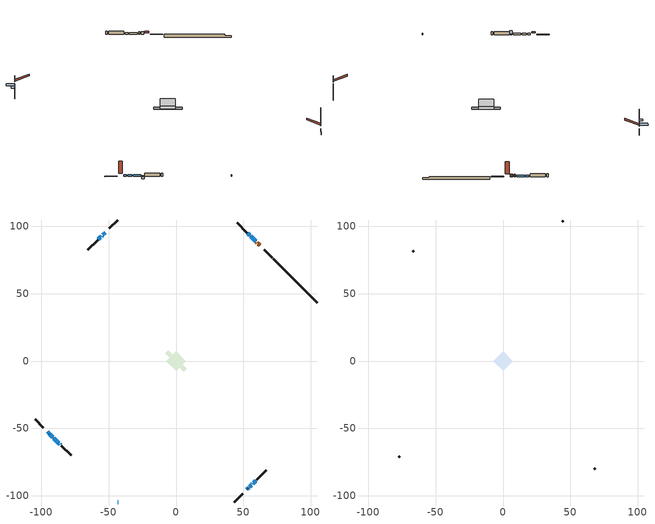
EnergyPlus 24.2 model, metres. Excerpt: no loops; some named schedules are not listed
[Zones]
conditioned space
 floor adiabatic (AdiabaticFloorConstruction): -7.26,0 0,7.26 7.26,0 0,-7.26 z0.61
 floor foundation (Slab1 construction): -8.11,5.78 -5.78,8.11 8.11,-5.78 5.78,-8.11 z-1.43
 wall outside (RimJoist1 construction): 43.36,-104.67 49.44,-98.59 / -104.67,-43.36 -98.59,-49.44 / -43.36,104.67 -49.44,98.59 / 71.56,76.47 65.47,82.56 z0.61:0.91
 wall outside (AdiabaticWallConstruction 1): 62.27,85.76 61.13,86.9 / 60.48,87.55 59.87,88.17 z0.61:2.64
 wall outside (AdiabaticWallConstruction): -43.36,-104.67 -42.78,-104.67 / -95.39,-52.65 -94.21,-53.82 / -93.55,-54.48 -91.45,-56.58 / -90.8,-57.23 -87.14,-60.89 / 52.65,-95.39 53.08,-94.95 / 53.73,-94.3 54.01,-94.02 / 54.67,-93.36 55.89,-92.14 / 59.21,88.82 55.4,92.63 / -54.95,93.08 -55.66,92.37 / 54.74,93.29 53.29,94.74 / 56.55,-91.48 57.11,-90.92 / 57.77,-90.26 59.13,-88.9 z0.61:1.83; -86.48,-61.55 -85.83,-62.2 / -52.65,95.39 -54.3,93.73 z0.61:1.02; -56.32,91.71 -57.58,90.45 z0.61:1.78
 wall outside (Wall1 construction): 59.78,-88.25 67.03,-81.01 / -85.18,-62.85 -77.93,-70.1 / -58.23,89.8 -65.48,82.55 / 52.64,95.39 45.39,102.64 z0.61:3.05
 wall foundation (FoundationWall1 construction): 72.22,75.82,-1.43 72.22,75.82,0.61 101.43,46.6,0.61 101.43,46.6,-0.33 104.67,43.36,-0.33 104.67,43.36,-1.43
 window (WindowConstruction 10): -43.36,-104.67 -42.79,-104.67 z0.61:1.83
 window (WindowConstruction 7): -95.38,-52.65 -94.21,-53.82 z0.61:1.83
 window (WindowConstruction 8): -93.55,-54.48 -91.45,-56.58 z0.61:1.83
 window (WindowConstruction 9): -90.8,-57.23 -87.14,-60.89 z0.61:1.83
 window (WindowConstruction 11): -86.48,-61.55 -85.83,-62.2 z0.61:1.02
 window (WindowConstruction 12): 52.65,-95.38 53.08,-94.95 z0.61:1.83
 window (WindowConstruction 13): -52.65,95.38 -54.3,93.73 z0.61:1.02
 window (WindowConstruction 14): 53.73,-94.3 54.01,-94.02 z0.61:1.83
 window (WindowConstruction): 54.67,-93.36 55.89,-92.14 z0.61:1.83
 window (WindowConstruction 1): 59.21,88.82 55.4,92.63 z0.61:1.83
 window (WindowConstruction 2): -54.95,93.08 -55.66,92.37 z0.61:1.83
 window (WindowConstruction 3): 54.74,93.29 53.29,94.74 z0.61:1.83
 window (WindowConstruction 4): 56.55,-91.48 57.11,-90.92 z0.61:1.83
 window (WindowConstruction 5): 57.77,-90.26 59.13,-88.91 z0.61:1.83
 window (WindowConstruction 6): -56.32,91.71 -57.58,90.45 z0.61:1.78
 door (Door): 62.27,85.76 61.13,86.9 z0.61:2.64
 door (Door 1): 60.48,87.55 59.87,88.16 z0.61:2.64
 ceiling adiabatic (AdiabaticFloorConstruction): 0,-7.26 7.26,0 0,7.26 -7.26,0 z0.61
attic - vented
 floor to conditioned space (Floor1 construction Reversed): -7.26,0 0,7.26 7.26,0 0,-7.26 z3.05
 wall outside (Wall3 construction): 67.68,-80.35 68.41,-79.62 / -77.28,-70.75 -76.55,-71.48 / -66.13,81.9 -66.86,81.17 / 44.74,103.29 44.01,104.02 z0.61:3.05
 roof outside (Roof1 construction): 51.99,-96.04,3.05 45.01,-89.06,7.16 43.12,-90.95,7.16 50.1,-97.93,3.05; -96.04,-51.99,3.05 -89.06,-45.01,7.16 -90.95,-43.12,7.16 -97.93,-50.1,3.05; -51.99,96.04,3.05 -45.01,89.06,7.16 -43.12,90.95,7.16 -50.1,97.93,3.05; 62.93,85.1,3.05 55.95,78.13,7.16 57.84,76.24,7.16 64.82,83.21,3.05
shading: -85.62,-62.41 -86.69,-61.34 -89.92,-64.57 -88.85,-65.64 z1.31; -54.51,93.52 -52.43,95.6 -56.75,99.91 -58.82,97.84 z1.31; -57.79,90.24 -56.11,91.92 -57.84,93.65 -59.51,91.97 z2.08
[Building]
Building 1: Terrain=Suburbs
[Site:Location]
Montreal Intl AP_QC: Latitude {deg}=45.47; Longitude {deg}=-73.74; Time Zone {hr}=-5; Elevation {m}=36; Keep Site Location Information=Yes
[Site:GroundTemperature:Shallow]
2.07863, -0.316383, -0.508184, 0.628371, 5.19101, 9.73239, 13.6695, 16.1636, 16.3755, 14.347, 10.5102, 6.10817
[Site:WaterMainsTemperature]
Calculation Method=Schedule; Temperature Schedule=mains temperature schedule
[Material] Roughness=Rough; Thermal Absorptance=0.9
Name | Thickness {m} | Conductivity {W/m-K} | Density {kg/m3} | Specific Heat {J/kg-K} | Solar Absorptance | Visible Absorptance
asphalt or fiberglass shingles | 0.00635 | 0.162714 | 1121.4 | 1465.45 | 0.4 | 0.4
ceiling loosefill ins | 0.338667 | 0.0480833 | 16.02 | 1046.75 | 0.7 | 0.7
ceiling stud and cavity | 0.1397 | 0.0965172 | 65.682 | 1177.47 | 0.7 | 0.7
concrete 4.0 in. | 0.1016 | 1.803125 | 2242.8 | 837.4 | 0.7 | 0.7
concrete 8.0 in. | 0.2032 | 1.803125 | 2242.8 | 837.4 | 0.7 | 0.7
door material | 0.04445 | 0.0451087 | 512.64 | 1214.23 | 0.7 | 0.7
door material 1 | 0.04445 | 0.188738 | 512.64 | 1214.23 | 0.7 | 0.7
exterior vertical ins | 0.00218552 | 0.029427 | 32.04 | 1214.23 | 0.7 | 0.7
floor covering | 0.0127 | 0.0433444 | 54.468 | 1339.84 | 0.6 | 0.6
floor rigid ins; wall rigid ins | 0.512978 | 0.029427 | 32.04 | 1214.23 | 0.7 | 0.7
floor stud and cavity | 0.1397 | 1.75129 | 37.0049 | 1207.88 | 0.7 | 0.7
furniture material conditioned space 1 | 0.1524 | 0.115458 | 640.8 | 1214.23 | 0.6 | 0.6
gypsum board | 0.0127 | 0.160291 | 801 | 837.4 | 0.6 | 0.6
gypsum board 1 | 0.0127 | 0.160291 | 801 | 837.4 | 0.7 | 0.7
osb sheathing 0.5 in. | 0.0127 | 0.115458 | 512.64 | 1214.23 | 0.7 | 0.7
osb sheathing 0.75 in. | 0.01905 | 0.115458 | 512.64 | 1214.23 | 0.7 | 0.7
osb sheathing 2.0 in. | 0.0508 | 0.115458 | 512.64 | 1214.23 | 0.7 | 0.7
rim joist stud and cavity | 0.0508 | 0.353641 | 125.044 | 1163.47 | 0.6 | 0.6
wall stud and cavity | 0.1397 | 0.146652 | 139.0536 | 1170.24 | 0.7 | 0.7
wall stud and cavity 1 | 0.0889 | 6.1454 | 50.32683 | 1063.81 | 0.6 | 0.6
wall stud and cavity 2 | 0.0889 | 0.380278 | 52.3479 | 1209.89 | 0.7 | 0.7
wall stud and cavity 3 | 0.0889 | 0.391764 | 83.0341 | 1211.67 | 0.7 | 0.7
wood siding | 0.0254 | 0.102417 | 544.68 | 1172.36 | 0.4 | 0.4
wood siding 1 | 0.00254 | 0.102417 | 544.68 | 1172.36 | 0.4 | 0.4
wood siding 2; wood siding 3; wood siding 4 | 0.0254 | 0.102417 | 544.68 | 1172.36 | 0.7 | 0.7
[WindowMaterial:SimpleGlazingSystem]
Name | U-Factor {W/m2-K} | Solar Heat Gain Coefficient
WindowMaterial | 3.85763 | 0.7
WindowMaterial 1 | 3.5919 | 0.72
WindowMaterial 10 | 4.57022 | 0.63
WindowMaterial 11 | 5.89263 | 0.58
WindowMaterial 12 | 5.6621 | 0.6
WindowMaterial 13 | 5.6462 | 0.6
WindowMaterial 2 | 4.64233 | 0.66
WindowMaterial 3 | 4.05807 | 0.69
WindowMaterial 4 | 4.763842 | 0.65
WindowMaterial 5 | 4.60372 | 0.66
WindowMaterial 6 | 3.863879 | 0.7
WindowMaterial 7 | 3.87751 | 0.7
WindowMaterial 8 | 2.92871 | 0.63
WindowMaterial 9 | 3.60723 | 0.72
[Construction]
AdiabaticFloorConstruction: floor stud and cavity, floor rigid ins, osb sheathing 0.75 in., floor covering
AdiabaticWallConstruction: wood siding 3, wall rigid ins, wall stud and cavity 2, gypsum board
AdiabaticWallConstruction 1: wood siding 4, wall rigid ins, wall stud and cavity 2, gypsum board
Door: door material
Door 1: door material 1
Floor1 construction Reversed: gypsum board, ceiling stud and cavity, ceiling loosefill ins
FoundationWall1 construction: concrete 8.0 in., gypsum board 1
furniture construction conditioned space 1: furniture material conditioned space 1
PartitionWallConstruction: gypsum board, wall stud and cavity 3, gypsum board
RimJoist1 construction: wood siding 2, osb sheathing 2.0 in., rim joist stud and cavity
Roof1 construction: asphalt or fiberglass shingles
Slab1 construction: concrete 4.0 in.
Wall1 construction: wood siding, osb sheathing 0.5 in., wall stud and cavity, gypsum board
Wall3 construction: wood siding 1, wall stud and cavity 1
WindowConstruction: WindowMaterial
WindowConstruction 1: WindowMaterial 1
WindowConstruction 10: WindowMaterial 10
WindowConstruction 11; WindowConstruction 12: WindowMaterial 11
WindowConstruction 13: WindowMaterial 12
WindowConstruction 14: WindowMaterial 13
WindowConstruction 2: WindowMaterial 2
WindowConstruction 3: WindowMaterial 3
WindowConstruction 4: WindowMaterial 4
WindowConstruction 5: WindowMaterial 5
WindowConstruction 6: WindowMaterial 6
WindowConstruction 7: WindowMaterial 7
WindowConstruction 8: WindowMaterial 8
WindowConstruction 9: WindowMaterial 9
[Zone] Multiplier=1; Part of Total Floor Area=Yes
Name | Volume {m3}
attic - vented | 69.4532
conditioned space | 417.3
[Space]
Name | Zone | Volume {m3}
attic - vented 1 | attic - vented | 69.4532
conditioned space 1 | conditioned space | 417.3
[ZoneInfiltration:EffectiveLeakageArea]
infil attic - vented 1: Zone or Space=attic - vented 1; Schedule=Always On Discrete; Effective Air Leakage Area {cm2}=4219.6; Stack Coefficient=0.000455477; Wind Coefficient=1.44196e-05
[ZoneMixing]
whole house fan mix: Zone or Space=attic - vented; Schedule=Always On Continuous; Design Flow Rate Calculation Method=Flow/Zone; Design Flow Rate {m3/s}=0; Source Zone or Space=conditioned space
[SurfaceProperty:ExposedFoundationPerimeter]
Slab1: Exposed Perimeter Calculation Method=TotalExposedPerimeter; Total Exposed Perimeter {m}=45.903
[InternalMass] Zone or ZoneList=conditioned space; Space or SpaceList=conditioned space 1
Name | Construction | Surface Area {m2}
furniture mass conditioned space 1 | furniture construction conditioned space 1 | 68.1239
partition wall mass | PartitionWallConstruction | 170.31
[Lights]
interior lighting: Zone or ZoneList or Space or SpaceList=conditioned space 1; Schedule=interior lighting schedule; Design Level Calculation Method=LightingLevel; Lighting Level {W}=343.2; Return Air Fraction=0; Fraction Radiant=0.6; Fraction Visible=0.2; Fraction Replaceable=1
[People]
occupants: Zone or ZoneList or Space or SpaceList=conditioned space 1; Number of People Schedule=occupants schedule; Number of People Calculation Method=People; Number of People=3; Fraction Radiant=0.314171; Sensible Heat Fraction=0.56303; Activity Level Schedule=occupants activity schedule; Carbon Dioxide Generation Rate {m3/s-W}=0; Enable ASHRAE 55 Comfort Warnings=No; Mean Radiant Temperature Calculation Type=EnclosureAveraged
[ElectricEquipment] Zone or ZoneList or Space or SpaceList=conditioned space 1; Design Level Calculation Method=EquipmentLevel
Name | Schedule | Design Level {W} | Fraction Latent | Fraction Radiant | Fraction Lost
clothes dryer | clothes dryer schedule | 140.772 | 0.015 | 0.081 | 0.85
clothes washer | clothes washer schedule | 32.1985 | 0.03 | 0.162 | 0.7
cooking range | cooking range schedule | 215.147 | 0.08 | 0.432 | 0.2
dishwasher | dishwasher schedule | 66.8632 | 0.3 | 0.18 | 0.4
fridge | fridge schedule | 72.9452 | 0 | 0.6 | 0
mech vent bath fan 0 | mech vent bath fan 0 schedule | 50.2 | 0 | 0 | 1
mech vent bath fan 1 | mech vent bath fan 1 schedule | 50.2 | 0 | 0 | 1
mech vent house fan | mech vent house fan schedule | 0 | 0 | 0 | 1
mech vent house fan cfis | mech vent house fan cfis schedule | 0 | 0 | 0 | 0
mech vent range fan 0 | mech vent range fan 0 schedule | 57 | 0 | 0 | 1
misc plug loads | misc plug loads schedule | 494.7 | 0.045 | 0.513 | 0.1
whole house fan | Always On Discrete | 0 | 0 | 0 | 1
[OtherEquipment] Zone or ZoneList or Space or SpaceList=conditioned space 1; Design Level Calculation Method=EquipmentLevel
Name | Fuel Type | Schedule | Design Level {W} | Fraction Latent | Fraction Radiant | Fraction Lost
clothes dryer 1 | Electricity | clothes dryer schedule | 0 | 0.015 | 0.081 | 0.85
cooking range 1 | Electricity | cooking range schedule | 0 | 0.08 | 0.432 | 0.2
general water use latent | None | general water use schedule | 62.594 | 1 | 0 | 0
general water use sensible | None | general water use schedule | -61.6891 | 0 | 0.6 | 0
mech vent house fan latent load | None | Always On Discrete | 0 | 1 | 0 | 0
mech vent house fan sensible load | None | Always On Discrete | 0 | 0 | 0 | 0
water heater energy adjustment1 | Electricity | Always On Discrete | 0.01 | 0 | 0 | 1
[ZoneInfiltration:DesignFlowRate] Zone or ZoneList or Space or SpaceList=conditioned space 1; Schedule=Always On Discrete; Design Flow Rate Calculation Method=Flow/Zone; Design Flow Rate {m3/s}=0
infil flow; natural vent flow; whole house fan flow
[Foundation:Kiva]
Foundation Kiva 1: Initial Indoor Air Temperature {C}=18; Wall Height Above Grade {m}=0.609996; Wall Depth Below Slab {m}=0.2032; Custom Block Material Name 1=exterior vertical ins; Custom Block Depth 1 {m}=2.04; Custom Block X Position 1 {m}=0.2159; Custom Block Z Position 1 {m}=0
[Foundation:Kiva:Settings]
Soil Conductivity {W/m-K}=0.849921; Soil Density {kg/m3}=1842.3; Soil Specific Heat {J/kg-K}=418.7; Ground Solar Absorptivity=0.9; Ground Thermal Absorptivity=0.9; Ground Surface Roughness {m}=0.03; Far-Field Width {m}=40; Deep-Ground Boundary Condition=ZeroFlux; Deep-Ground Depth {m}=40; Minimum Cell Dimension {m}=0.2; Maximum Cell Growth Coefficient=3; Simulation Timestep=Timestep
[Exterior:Lights]
exterior lighting: Schedule=exterior lighting schedule; Design Level {W}=75.6
[Schedule:Constant]
Name | Hourly Value
Always On Continuous; mech vent house fan schedule; mech vent house fan cfis schedule; Always On Discrete | 1
occupants activity schedule | 117.228
fridge schedule | 0
[Schedule:Week:Daily]
interior lighting schedule Week Rule - Jan1-Jan27: interior lighting schedule day, interior lighting schedule day, interior lighting schedule day, interior lighting schedule day, interior lighting schedule day, interior lighting schedule day, interior lighting schedule day, interior lighting schedule default day, interior lighting schedule default day, interior lighting schedule default day, interior lighting schedule default day, interior lighting schedule default day
interior lighting schedule Week Rule - Jan28-Feb3: interior lighting schedule day, interior lighting schedule day, interior lighting schedule day, interior lighting schedule day, interior lighting schedule day 1, interior lighting schedule day 1, interior lighting schedule day 1, interior lighting schedule default day, interior lighting schedule default day, interior lighting schedule default day, interior lighting schedule default day, interior lighting schedule default day
interior lighting schedule Week Rule - Feb4-Feb24: interior lighting schedule day 1, interior lighting schedule day 1, interior lighting schedule day 1, interior lighting schedule day 1, interior lighting schedule day 1, interior lighting schedule day 1, interior lighting schedule day 1, interior lighting schedule default day, interior lighting schedule default day, interior lighting schedule default day, interior lighting schedule default day, interior lighting schedule default day
interior lighting schedule Week Rule - Feb25-Mar3: interior lighting schedule day 1, interior lighting schedule day 1, interior lighting schedule day 1, interior lighting schedule day 1, interior lighting schedule day 2, interior lighting schedule day 2, interior lighting schedule day 2, interior lighting schedule default day, interior lighting schedule default day, interior lighting schedule default day, interior lighting schedule default day, interior lighting schedule default day
interior lighting schedule Week Rule - Mar4-Mar31: interior lighting schedule day 2, interior lighting schedule day 2, interior lighting schedule day 2, interior lighting schedule day 2, interior lighting schedule day 2, interior lighting schedule day 2, interior lighting schedule day 2, interior lighting schedule default day, interior lighting schedule default day, interior lighting schedule default day, interior lighting schedule default day, interior lighting schedule default day
interior lighting schedule Week Rule - Apr1-Apr28: interior lighting schedule day 3, interior lighting schedule day 3, interior lighting schedule day 3, interior lighting schedule day 3, interior lighting schedule day 3, interior lighting schedule day 3, interior lighting schedule day 3, interior lighting schedule default day, interior lighting schedule default day, interior lighting schedule default day, interior lighting schedule default day, interior lighting schedule default day
interior lighting schedule Week Rule - Apr29-May5: interior lighting schedule day 3, interior lighting schedule day 3, interior lighting schedule day 4, interior lighting schedule day 4, interior lighting schedule day 4, interior lighting schedule day 4, interior lighting schedule day 4, interior lighting schedule default day, interior lighting schedule default day, interior lighting schedule default day, interior lighting schedule default day, interior lighting schedule default day
interior lighting schedule Week Rule - May6-May26: interior lighting schedule day 4, interior lighting schedule day 4, interior lighting schedule day 4, interior lighting schedule day 4, interior lighting schedule day 4, interior lighting schedule day 4, interior lighting schedule day 4, interior lighting schedule default day, interior lighting schedule default day, interior lighting schedule default day, interior lighting schedule default day, interior lighting schedule default day
interior lighting schedule Week Rule - May27-Jun2: interior lighting schedule day 4, interior lighting schedule day 4, interior lighting schedule day 4, interior lighting schedule day 4, interior lighting schedule day 4, interior lighting schedule day 5, interior lighting schedule day 5, interior lighting schedule default day, interior lighting schedule default day, interior lighting schedule default day, interior lighting schedule default day, interior lighting schedule default day
interior lighting schedule Week Rule - Jun3-Jun30: interior lighting schedule day 5, interior lighting schedule day 5, interior lighting schedule day 5, interior lighting schedule day 5, interior lighting schedule day 5, interior lighting schedule day 5, interior lighting schedule day 5, interior lighting schedule default day, interior lighting schedule default day, interior lighting schedule default day, interior lighting schedule default day, interior lighting schedule default day
interior lighting schedule Week Rule - Jul1-Jul28: interior lighting schedule day 6, interior lighting schedule day 6, interior lighting schedule day 6, interior lighting schedule day 6, interior lighting schedule day 6, interior lighting schedule day 6, interior lighting schedule day 6, interior lighting schedule default day, interior lighting schedule default day, interior lighting schedule default day, interior lighting schedule default day, interior lighting schedule default day
interior lighting schedule Week Rule - Jul29-Aug4: interior lighting schedule day 6, interior lighting schedule day 6, interior lighting schedule day 6, interior lighting schedule day 7, interior lighting schedule day 7, interior lighting schedule day 7, interior lighting schedule day 7, interior lighting schedule default day, interior lighting schedule default day, interior lighting schedule default day, interior lighting schedule default day, interior lighting schedule default day
interior lighting schedule Week Rule - Aug5-Aug25: interior lighting schedule day 7, interior lighting schedule day 7, interior lighting schedule day 7, interior lighting schedule day 7, interior lighting schedule day 7, interior lighting schedule day 7, interior lighting schedule day 7, interior lighting schedule default day, interior lighting schedule default day, interior lighting schedule default day, interior lighting schedule default day, interior lighting schedule default day
interior lighting schedule Week Rule - Aug26-Sep1: interior lighting schedule day 7, interior lighting schedule day 7, interior lighting schedule day 7, interior lighting schedule day 7, interior lighting schedule day 7, interior lighting schedule day 7, interior lighting schedule day 8, interior lighting schedule default day, interior lighting schedule default day, interior lighting schedule default day, interior lighting schedule default day, interior lighting schedule default day
interior lighting schedule Week Rule - Sep2-Sep29: interior lighting schedule day 8, interior lighting schedule day 8, interior lighting schedule day 8, interior lighting schedule day 8, interior lighting schedule day 8, interior lighting schedule day 8, interior lighting schedule day 8, interior lighting schedule default day, interior lighting schedule default day, interior lighting schedule default day, interior lighting schedule default day, interior lighting schedule default day
interior lighting schedule Week Rule - Sep30-Oct6: interior lighting schedule day 8, interior lighting schedule day 9, interior lighting schedule day 9, interior lighting schedule day 9, interior lighting schedule day 9, interior lighting schedule day 9, interior lighting schedule day 9, interior lighting schedule default day, interior lighting schedule default day, interior lighting schedule default day, interior lighting schedule default day, interior lighting schedule default day
interior lighting schedule Week Rule - Oct7-Oct27: interior lighting schedule day 9, interior lighting schedule day 9, interior lighting schedule day 9, interior lighting schedule day 9, interior lighting schedule day 9, interior lighting schedule day 9, interior lighting schedule day 9, interior lighting schedule default day, interior lighting schedule default day, interior lighting schedule default day, interior lighting schedule default day, interior lighting schedule default day
interior lighting schedule Week Rule - Oct28-Nov3: interior lighting schedule day 9, interior lighting schedule day 9, interior lighting schedule day 9, interior lighting schedule day 9, interior lighting schedule day 10, interior lighting schedule day 10, interior lighting schedule day 10, interior lighting schedule default day, interior lighting schedule default day, interior lighting schedule default day, interior lighting schedule default day, interior lighting schedule default day
interior lighting schedule Week Rule - Nov4-Nov24: interior lighting schedule day 10, interior lighting schedule day 10, interior lighting schedule day 10, interior lighting schedule day 10, interior lighting schedule day 10, interior lighting schedule day 10, interior lighting schedule day 10, interior lighting schedule default day, interior lighting schedule default day, interior lighting schedule default day, interior lighting schedule default day, interior lighting schedule default day
interior lighting schedule Week Rule - Nov25-Dec1: interior lighting schedule day 10, interior lighting schedule day 10, interior lighting schedule day 10, interior lighting schedule day 10, interior lighting schedule day 10, interior lighting schedule day 10, interior lighting schedule day 11, interior lighting schedule default day, interior lighting schedule default day, interior lighting schedule default day, interior lighting schedule default day, interior lighting schedule default day
interior lighting schedule Week Rule - Dec2-Dec31: interior lighting schedule day 11, interior lighting schedule day 11, interior lighting schedule day 11, interior lighting schedule day 11, interior lighting schedule day 11, interior lighting schedule day 11, interior lighting schedule day 11, interior lighting schedule default day, interior lighting schedule default day, interior lighting schedule default day, interior lighting schedule default day, interior lighting schedule default day
occupants schedule Week Rule - Jan1-Dec31: occupants schedule day, occupants schedule day, occupants schedule day, occupants schedule day, occupants schedule day, occupants schedule day, occupants schedule day, occupants schedule default day, occupants schedule default day, occupants schedule default day, occupants schedule default day, occupants schedule default day
clothes dryer schedule Week Rule - Jan1-Dec31: clothes dryer schedule day, clothes dryer schedule day, clothes dryer schedule day, clothes dryer schedule day, clothes dryer schedule day, clothes dryer schedule day, clothes dryer schedule day, clothes dryer schedule default day, clothes dryer schedule default day, clothes dryer schedule default day, clothes dryer schedule default day, clothes dryer schedule default day
clothes washer schedule Week Rule - Jan1-Dec31: clothes washer schedule day, clothes washer schedule day, clothes washer schedule day, clothes washer schedule day, clothes washer schedule day, clothes washer schedule day, clothes washer schedule day, clothes washer schedule default day, clothes washer schedule default day, clothes washer schedule default day, clothes washer schedule default day, clothes washer schedule default day
cooking range schedule Week Rule - Jan1-Dec31: cooking range schedule day, cooking range schedule day, cooking range schedule day, cooking range schedule day, cooking range schedule day, cooking range schedule day, cooking range schedule day, cooking range schedule default day, cooking range schedule default day, cooking range schedule default day, cooking range schedule default day, cooking range schedule default day
dishwasher schedule Week Rule - Jan1-Dec31: dishwasher schedule day, dishwasher schedule day, dishwasher schedule day, dishwasher schedule day, dishwasher schedule day, dishwasher schedule day, dishwasher schedule day, dishwasher schedule default day, dishwasher schedule default day, dishwasher schedule default day, dishwasher schedule default day, dishwasher schedule default day
mech vent bath fan 0 schedule Week Rule - Jan1-Dec31: mech vent bath fan 0 schedule day, mech vent bath fan 0 schedule day, mech vent bath fan 0 schedule day, mech vent bath fan 0 schedule day, mech vent bath fan 0 schedule day, mech vent bath fan 0 schedule day, mech vent bath fan 0 schedule day, mech vent bath fan 0 schedule default day, mech vent bath fan 0 schedule default day, mech vent bath fan 0 schedule default day, mech vent bath fan 0 schedule default day, mech vent bath fan 0 schedule default day
mech vent bath fan 1 schedule Week Rule - Jan1-Dec31: mech vent bath fan 1 schedule day, mech vent bath fan 1 schedule day, mech vent bath fan 1 schedule day, mech vent bath fan 1 schedule day, mech vent bath fan 1 schedule day, mech vent bath fan 1 schedule day, mech vent bath fan 1 schedule day, mech vent bath fan 1 schedule default day, mech vent bath fan 1 schedule default day, mech vent bath fan 1 schedule default day, mech vent bath fan 1 schedule default day, mech vent bath fan 1 schedule default day
mech vent range fan 0 schedule Week Rule - Jan1-Dec31: mech vent range fan 0 schedule day, mech vent range fan 0 schedule day, mech vent range fan 0 schedule day, mech vent range fan 0 schedule day, mech vent range fan 0 schedule day, mech vent range fan 0 schedule day, mech vent range fan 0 schedule day, mech vent range fan 0 schedule default day, mech vent range fan 0 schedule default day, mech vent range fan 0 schedule default day, mech vent range fan 0 schedule default day, mech vent range fan 0 schedule default day
misc plug loads schedule Week Rule - Jan1-Dec31: misc plug loads schedule day, misc plug loads schedule day, misc plug loads schedule day, misc plug loads schedule day, misc plug loads schedule day, misc plug loads schedule day, misc plug loads schedule day, misc plug loads schedule default day, misc plug loads schedule default day, misc plug loads schedule default day, misc plug loads schedule default day, misc plug loads schedule default day
general water use schedule Week Rule - Jan1-Dec31: general water use schedule day, general water use schedule day, general water use schedule day, general water use schedule day, general water use schedule day, general water use schedule day, general water use schedule day, general water use schedule default day, general water use schedule default day, general water use schedule default day, general water use schedule default day, general water use schedule default day
exterior lighting schedule Week Rule - Jan1-Jan27: exterior lighting schedule day, exterior lighting schedule day, exterior lighting schedule day, exterior lighting schedule day, exterior lighting schedule day, exterior lighting schedule day, exterior lighting schedule day, exterior lighting schedule default day, exterior lighting schedule default day, exterior lighting schedule default day, exterior lighting schedule default day, exterior lighting schedule default day
exterior lighting schedule Week Rule - Jan28-Feb3: exterior lighting schedule day, exterior lighting schedule day, exterior lighting schedule day, exterior lighting schedule day, exterior lighting schedule day 1, exterior lighting schedule day 1, exterior lighting schedule day 1, exterior lighting schedule default day, exterior lighting schedule default day, exterior lighting schedule default day, exterior lighting schedule default day, exterior lighting schedule default day
exterior lighting schedule Week Rule - Feb4-Feb24: exterior lighting schedule day 1, exterior lighting schedule day 1, exterior lighting schedule day 1, exterior lighting schedule day 1, exterior lighting schedule day 1, exterior lighting schedule day 1, exterior lighting schedule day 1, exterior lighting schedule default day, exterior lighting schedule default day, exterior lighting schedule default day, exterior lighting schedule default day, exterior lighting schedule default day
exterior lighting schedule Week Rule - Feb25-Mar3: exterior lighting schedule day 1, exterior lighting schedule day 1, exterior lighting schedule day 1, exterior lighting schedule day 1, exterior lighting schedule day 2, exterior lighting schedule day 2, exterior lighting schedule day 2, exterior lighting schedule default day, exterior lighting schedule default day, exterior lighting schedule default day, exterior lighting schedule default day, exterior lighting schedule default day
exterior lighting schedule Week Rule - Mar4-Mar31: exterior lighting schedule day 2, exterior lighting schedule day 2, exterior lighting schedule day 2, exterior lighting schedule day 2, exterior lighting schedule day 2, exterior lighting schedule day 2, exterior lighting schedule day 2, exterior lighting schedule default day, exterior lighting schedule default day, exterior lighting schedule default day, exterior lighting schedule default day, exterior lighting schedule default day
exterior lighting schedule Week Rule - Apr1-Apr28: exterior lighting schedule day 3, exterior lighting schedule day 3, exterior lighting schedule day 3, exterior lighting schedule day 3, exterior lighting schedule day 3, exterior lighting schedule day 3, exterior lighting schedule day 3, exterior lighting schedule default day, exterior lighting schedule default day, exterior lighting schedule default day, exterior lighting schedule default day, exterior lighting schedule default day
exterior lighting schedule Week Rule - Apr29-May5: exterior lighting schedule day 3, exterior lighting schedule day 3, exterior lighting schedule day 4, exterior lighting schedule day 4, exterior lighting schedule day 4, exterior lighting schedule day 4, exterior lighting schedule day 4, exterior lighting schedule default day, exterior lighting schedule default day, exterior lighting schedule default day, exterior lighting schedule default day, exterior lighting schedule default day
exterior lighting schedule Week Rule - May6-May26: exterior lighting schedule day 4, exterior lighting schedule day 4, exterior lighting schedule day 4, exterior lighting schedule day 4, exterior lighting schedule day 4, exterior lighting schedule day 4, exterior lighting schedule day 4, exterior lighting schedule default day, exterior lighting schedule default day, exterior lighting schedule default day, exterior lighting schedule default day, exterior lighting schedule default day
exterior lighting schedule Week Rule - May27-Jun2: exterior lighting schedule day 4, exterior lighting schedule day 4, exterior lighting schedule day 4, exterior lighting schedule day 4, exterior lighting schedule day 4, exterior lighting schedule day 5, exterior lighting schedule day 5, exterior lighting schedule default day, exterior lighting schedule default day, exterior lighting schedule default day, exterior lighting schedule default day, exterior lighting schedule default day
exterior lighting schedule Week Rule - Jun3-Jun30: exterior lighting schedule day 5, exterior lighting schedule day 5, exterior lighting schedule day 5, exterior lighting schedule day 5, exterior lighting schedule day 5, exterior lighting schedule day 5, exterior lighting schedule day 5, exterior lighting schedule default day, exterior lighting schedule default day, exterior lighting schedule default day, exterior lighting schedule default day, exterior lighting schedule default day
exterior lighting schedule Week Rule - Jul1-Jul28: exterior lighting schedule day 6, exterior lighting schedule day 6, exterior lighting schedule day 6, exterior lighting schedule day 6, exterior lighting schedule day 6, exterior lighting schedule day 6, exterior lighting schedule day 6, exterior lighting schedule default day, exterior lighting schedule default day, exterior lighting schedule default day, exterior lighting schedule default day, exterior lighting schedule default day
exterior lighting schedule Week Rule - Jul29-Aug4: exterior lighting schedule day 6, exterior lighting schedule day 6, exterior lighting schedule day 6, exterior lighting schedule day 7, exterior lighting schedule day 7, exterior lighting schedule day 7, exterior lighting schedule day 7, exterior lighting schedule default day, exterior lighting schedule default day, exterior lighting schedule default day, exterior lighting schedule default day, exterior lighting schedule default day
exterior lighting schedule Week Rule - Aug5-Aug25: exterior lighting schedule day 7, exterior lighting schedule day 7, exterior lighting schedule day 7, exterior lighting schedule day 7, exterior lighting schedule day 7, exterior lighting schedule day 7, exterior lighting schedule day 7, exterior lighting schedule default day, exterior lighting schedule default day, exterior lighting schedule default day, exterior lighting schedule default day, exterior lighting schedule default day
exterior lighting schedule Week Rule - Aug26-Sep1: exterior lighting schedule day 7, exterior lighting schedule day 7, exterior lighting schedule day 7, exterior lighting schedule day 7, exterior lighting schedule day 7, exterior lighting schedule day 7, exterior lighting schedule day 8, exterior lighting schedule default day, exterior lighting schedule default day, exterior lighting schedule default day, exterior lighting schedule default day, exterior lighting schedule default day
exterior lighting schedule Week Rule - Sep2-Sep29: exterior lighting schedule day 8, exterior lighting schedule day 8, exterior lighting schedule day 8, exterior lighting schedule day 8, exterior lighting schedule day 8, exterior lighting schedule day 8, exterior lighting schedule day 8, exterior lighting schedule default day, exterior lighting schedule default day, exterior lighting schedule default day, exterior lighting schedule default day, exterior lighting schedule default day
exterior lighting schedule Week Rule - Sep30-Oct6: exterior lighting schedule day 8, exterior lighting schedule day 9, exterior lighting schedule day 9, exterior lighting schedule day 9, exterior lighting schedule day 9, exterior lighting schedule day 9, exterior lighting schedule day 9, exterior lighting schedule default day, exterior lighting schedule default day, exterior lighting schedule default day, exterior lighting schedule default day, exterior lighting schedule default day
exterior lighting schedule Week Rule - Oct7-Oct27: exterior lighting schedule day 9, exterior lighting schedule day 9, exterior lighting schedule day 9, exterior lighting schedule day 9, exterior lighting schedule day 9, exterior lighting schedule day 9, exterior lighting schedule day 9, exterior lighting schedule default day, exterior lighting schedule default day, exterior lighting schedule default day, exterior lighting schedule default day, exterior lighting schedule default day
exterior lighting schedule Week Rule - Oct28-Nov3: exterior lighting schedule day 9, exterior lighting schedule day 9, exterior lighting schedule day 9, exterior lighting schedule day 9, exterior lighting schedule day 10, exterior lighting schedule day 10, exterior lighting schedule day 10, exterior lighting schedule default day, exterior lighting schedule default day, exterior lighting schedule default day, exterior lighting schedule default day, exterior lighting schedule default day
[Schedule:Year]
interior lighting schedule: interior lighting schedule Week Rule - Jan1-Jan27, 1, 1, 1, 27, interior lighting schedule Week Rule - Jan28-Feb3, 1, 28, 2, 3, interior lighting schedule Week Rule - Feb4-Feb24, 2, 4, 2, 24, interior lighting schedule Week Rule - Feb25-Mar3, 2, 25, 3, 3, interior lighting schedule Week Rule - Mar4-Mar31, 3, 4, 3, 31, interior lighting schedule Week Rule - Apr1-Apr28, 4, 1, 4, 28, interior lighting schedule Week Rule - Apr29-May5, 4, 29, 5, 5, interior lighting schedule Week Rule - May6-May26, 5, 6, 5, 26, interior lighting schedule Week Rule - May27-Jun2, 5, 27, 6, 2, interior lighting schedule Week Rule - Jun3-Jun30, 6, 3, 6, 30, interior lighting schedule Week Rule - Jul1-Jul28, 7, 1, 7, 28, interior lighting schedule Week Rule - Jul29-Aug4, 7, 29, 8, 4, interior lighting schedule Week Rule - Aug5-Aug25, 8, 5, 8, 25, interior lighting schedule Week Rule - Aug26-Sep1, 8, 26, 9, 1, interior lighting schedule Week Rule - Sep2-Sep29, 9, 2, 9, 29, interior lighting schedule Week Rule - Sep30-Oct6, 9, 30, 10, 6, interior lighting schedule Week Rule - Oct7-Oct27, 10, 7, 10, 27, interior lighting schedule Week Rule - Oct28-Nov3, 10, 28, 11, 3, interior lighting schedule Week Rule - Nov4-Nov24, 11, 4, 11, 24, interior lighting schedule Week Rule - Nov25-Dec1, 11, 25, 12, 1, interior lighting schedule Week Rule - Dec2-Dec31, 12, 2, 12, 31
occupants schedule: occupants schedule Week Rule - Jan1-Dec31, 1, 1, 12, 31
clothes dryer schedule: clothes dryer schedule Week Rule - Jan1-Dec31, 1, 1, 12, 31
clothes washer schedule: clothes washer schedule Week Rule - Jan1-Dec31, 1, 1, 12, 31
cooking range schedule: cooking range schedule Week Rule - Jan1-Dec31, 1, 1, 12, 31
dishwasher schedule: dishwasher schedule Week Rule - Jan1-Dec31, 1, 1, 12, 31
mech vent bath fan 0 schedule: mech vent bath fan 0 schedule Week Rule - Jan1-Dec31, 1, 1, 12, 31
mech vent bath fan 1 schedule: mech vent bath fan 1 schedule Week Rule - Jan1-Dec31, 1, 1, 12, 31
mech vent range fan 0 schedule: mech vent range fan 0 schedule Week Rule - Jan1-Dec31, 1, 1, 12, 31
misc plug loads schedule: misc plug loads schedule Week Rule - Jan1-Dec31, 1, 1, 12, 31
general water use schedule: general water use schedule Week Rule - Jan1-Dec31, 1, 1, 12, 31
exterior lighting schedule: exterior lighting schedule Week Rule - Jan1-Jan27, 1, 1, 1, 27, exterior lighting schedule Week Rule - Jan28-Feb3, 1, 28, 2, 3, exterior lighting schedule Week Rule - Feb4-Feb24, 2, 4, 2, 24, exterior lighting schedule Week Rule - Feb25-Mar3, 2, 25, 3, 3, exterior lighting schedule Week Rule - Mar4-Mar31, 3, 4, 3, 31, exterior lighting schedule Week Rule - Apr1-Apr28, 4, 1, 4, 28, exterior lighting schedule Week Rule - Apr29-May5, 4, 29, 5, 5, exterior lighting schedule Week Rule - May6-May26, 5, 6, 5, 26, exterior lighting schedule Week Rule - May27-Jun2, 5, 27, 6, 2, exterior lighting schedule Week Rule - Jun3-Jun30, 6, 3, 6, 30, exterior lighting schedule Week Rule - Jul1-Jul28, 7, 1, 7, 28, exterior lighting schedule Week Rule - Jul29-Aug4, 7, 29, 8, 4, exterior lighting schedule Week Rule - Aug5-Aug25, 8, 5, 8, 25, exterior lighting schedule Week Rule - Aug26-Sep1, 8, 26, 9, 1, exterior lighting schedule Week Rule - Sep2-Sep29, 9, 2, 9, 29, exterior lighting schedule Week Rule - Sep30-Oct6, 9, 30, 10, 6, exterior lighting schedule Week Rule - Oct7-Oct27, 10, 7, 10, 27, exterior lighting schedule Week Rule - Oct28-Nov3, 10, 28, 11, 3, exterior lighting schedule Week Rule - Nov4-Nov24, 11, 4, 11, 24, exterior lighting schedule Week Rule - Nov25-Dec1, 11, 25, 12, 1, exterior lighting schedule Week Rule - Dec2-Dec31, 12, 2, 12, 31
[Schedule:Compact]
mains temperature schedule: Through: 01/01, For: AllDays, Until: 24:00, 6.56833, Through: 01/02, For: AllDays, Until: 24:00, 6.48722, Through: 01/03, For: AllDays, Until: 24:00, 6.40722, Through: 01/04, For: AllDays, Until: 24:00, 6.32889, Through: 01/05, For: AllDays, Until: 24:00, 6.25167, Through: 01/06, For: AllDays, Until: 24:00, 6.17611, Through: 01/07, For: AllDays, Until: 24:00, 6.10222, Through: 01/08, For: AllDays, Until: 24:00, 6.02944, Through: 01/09, For: AllDays, Until: 24:00, 5.95833, Through: 01/10, For: AllDays, Until: 24:00, 5.88889, Through: 01/11, For: AllDays, Until: 24:00, 5.82056, Through: 01/12, For: AllDays, Until: 24:00, 5.75444, Through: 01/13, For: AllDays, Until: 24:00, 5.68944, Through: 01/14, For: AllDays, Until: 24:00, 5.62611, Through: 01/15, For: AllDays, Until: 24:00, 5.56444, Through: 01/16, For: AllDays, Until: 24:00, 5.50444, Through: 01/17, For: AllDays, Until: 24:00, 5.44611, Through: 01/18, For: AllDays, Until: 24:00, 5.38944, Through: 01/19, For: AllDays, Until: 24:00, 5.33389, Through: 01/20, For: AllDays, Until: 24:00, 5.28111, Through: 01/21, For: AllDays, Until: 24:00, 5.22944, Through: 01/22, For: AllDays, Until: 24:00, 5.17944, Through: 01/23, For: AllDays, Until: 24:00, 5.13111, Through: 01/24, For: AllDays, Until: 24:00, 5.085, Through: 01/25, For: AllDays, Until: 24:00, 5.04056, Through: 01/26, For: AllDays, Until: 24:00, 4.99778, Through: 01/27, For: AllDays, Until: 24:00, 4.95667, Through: 01/28, For: AllDays, Until: 24:00, 4.91778, Through: 01/29, For: AllDays, Until: 24:00, 4.88056, Through: 01/30, For: AllDays, Until: 24:00, 4.845, Through: 01/31, For: AllDays, Until: 24:00, 4.81167, Through: 02/01, For: AllDays, Until: 24:00, 4.77944, Through: 02/02, For: AllDays, Until: 24:00, 4.75, Through: 02/03, For: AllDays, Until: 24:00, 4.72167, Through: 02/04, For: AllDays, Until: 24:00, 4.69611, Through: 02/05, For: AllDays, Until: 24:00, 4.67167, Through: 02/06, For: AllDays, Until: 24:00, 4.64944, Through: 02/07, For: AllDays, Until: 24:00, 4.62889, Through: 02/08, For: AllDays, Until: 24:00, 4.61056, Through: 02/09, For: AllDays, Until: 24:00, 4.59389, Through: 02/10, For: AllDays, Until: 24:00, 4.57944, Through: 02/11, For: AllDays, Until: 24:00, 4.56667, Through: 02/12, For: AllDays, Until: 24:00, 4.55611, Through: 02/13, For: AllDays, Until: 24:00, 4.54722, Through: 02/14, For: AllDays, Until: 24:00, 4.54056, Through: 02/15, For: AllDays, Until: 24:00, 4.53556, Through: 02/16, For: AllDays, Until: 24:00, 4.53278, Through: 02/17, For: AllDays, Until: 24:00, 4.53167, Through: 02/18, For: AllDays, Until: 24:00, 4.53278, Through: 02/19, For: AllDays, Until: 24:00, 4.53556, Through: 02/20, For: AllDays, Until: 24:00, 4.54056, Through: 02/21, For: AllDays, Until: 24:00, 4.54722, Through: 02/22, For: AllDays, Until: 24:00, 4.55611, Through: 02/23, For: AllDays, Until: 24:00, 4.56667, Through: 02/24, For: AllDays, Until: 24:00, 4.57944, Through: 02/25, For: AllDays, Until: 24:00, 4.59389, Through: 02/26, For: AllDays, Until: 24:00, 4.61056, Through: 02/27, For: AllDays, Until: 24:00, 4.62889, Through: 02/28, For: AllDays, Until: 24:00, 4.64889, Through: 03/01, For: AllDays, Until: 24:00, 4.67111, Through: 03/02, For: AllDays, Until: 24:00, 4.69556, Through: 03/03, For: AllDays, Until: 24:00, 4.72167, Through: 03/04, For: AllDays, Until: 24:00, 4.74944, Through: 03/05, For: AllDays, Until: 24:00, 4.77944, Through: 03/06, For: AllDays, Until: 24:00, 4.81111, Through: 03/07, For: AllDays, Until: 24:00, 4.84444, Through: 03/08, For: AllDays, Until: 24:00, 4.88, Through: 03/09, For: AllDays, Until: 24:00, 4.91722, Through: 03/10, For: AllDays, Until: 24:00, 4.95611, Through: 03/11, For: AllDays, Until: 24:00, 4.99722, Through: 03/12, For: AllDays, Until: 24:00, 5.04, Through: 03/13, For: AllDays, Until: 24:00, 5.08444, Through: 03/14, For: AllDays, Until: 24:00, 5.13056, Through: 03/15, For: AllDays, Until: 24:00, 5.17889, Through: 03/16, For: AllDays, Until: 24:00, 5.22833, Through: 03/17, For: AllDays, Until: 24:00, 5.28, Through: 03/18, For: AllDays, Until: 24:00, 5.33333, Through: 03/19, For: AllDays, Until: 24:00, 5.38833, Through: 03/20, For: AllDays, Until: 24:00, 5.445, Through: 03/21, For: AllDays, Until: 24:00, 5.50333, Through: 03/22, For: AllDays, Until: 24:00, 5.56333, Through: 03/23, For: AllDays, Until: 24:00, 5.625, Through: 03/24, For: AllDays, Until: 24:00, 5.68833, Through: 03/25, For: AllDays, Until: 24:00, 5.75333, Through: 03/26, For: AllDays, Until: 24:00, 5.81944, Through: 03/27, For: AllDays, Until: 24:00, 5.88778, Through: 03/28, For: AllDays, Until: 24:00, 5.95722, Through: 03/29, For: AllDays, Until: 24:00, 6.02833, Through: 03/30, For: AllDays, Until: 24:00, 6.10111, Through: 03/31, For: AllDays, Until: 24:00, 6.175, Through: 04/01, For: AllDays, Until: 24:00, 6.25056, Through: 04/02, For: AllDays, Until: 24:00, 6.32778, Through: 04/03, For: AllDays, Until: 24:00, 6.40611, Through: 04/04, For: AllDays, Until: 24:00, 6.48556, Through: 04/05, For: AllDays, Until: 24:00, 6.56722, Through: 04/06, For: AllDays, Until: 24:00, 6.64944, Through: 04/07, For: AllDays, Until: 24:00, 6.73333, Through: 04/08, For: AllDays, Until: 24:00, 6.81833, Through: 04/09, For: AllDays, Until: 24:00, 6.905, Through: 04/10, For: AllDays, Until: 24:00, 6.99278, Through: 04/11, For: AllDays, Until: 24:00, 7.08111, Through: 04/12, For: AllDays, Until: 24:00, 7.17167, Through: 04/13, For: AllDays, Until: 24:00, 7.26278, Through: 04/14, For: AllDays, Until: 24:00, 7.355, Through: 04/15, For: AllDays, Until: 24:00, 7.44833, Through: 04/16, For: AllDays, Until: 24:00, 7.54278, Through: 04/17, For: AllDays, Until: 24:00, 7.63889, Through: 04/18, For: AllDays, Until: 24:00, 7.735, Through: 04/19, For: AllDays, Until: 24:00, 7.83278, Through: 04/20, For: AllDays, Until: 24:00, 7.93167, Through: 04/21, For: AllDays, Until: 24:00, 8.03111, Through: 04/22, For: AllDays, Until: 24:00, 8.13167, Through: 04/23, For: AllDays, Until: 24:00, 8.23278, Through: 04/24, For: AllDays, Until: 24:00, 8.335, Through: 04/25, For: AllDays, Until: 24:00, 8.43778, Through: 04/26, For: AllDays, Until: 24:00, 8.54167, Through: 04/27, For: AllDays, Until: 24:00, 8.64611, Through: 04/28, For: AllDays, Until: 24:00, 8.75167, Through: 04/29, For: AllDays, Until: 24:00, 8.85778, Through: 04/30, For: AllDays, Until: 24:00, 8.96444, Through: 05/01, For: AllDays, Until: 24:00, 9.07167, Through: 05/02, For: AllDays, Until: 24:00, 9.17944, Through: 05/03, For: AllDays, Until: 24:00, 9.28778, Through: 05/04, For: AllDays, Until: 24:00, 9.39667, Through: 05/05, For: AllDays, Until: 24:00, 9.50667, Through: 05/06, For: AllDays, Until: 24:00, 9.61667, Through: 05/07, For: AllDays, Until: 24:00, 9.72667, Through: 05/08, For: AllDays, Until: 24:00, 9.83778, Through: 05/09, For: AllDays, Until: 24:00, 9.94889, Through: 05/10, For: AllDays, Until: 24:00, 10.0606, Through: 05/11, For: AllDays, Until: 24:00, 10.1722, Through: 05/12, For: AllDays, Until: 24:00, 10.2844, Through: 05/13, For: AllDays, Until: 24:00, 10.3967, Through: 05/14, For: AllDays, Until: 24:00, 10.5094, Through: 05/15, For: AllDays, Until: 24:00, 10.6222, Through: 05/16, For: AllDays, Until: 24:00, 10.735, Through: 05/17, For: AllDays, Until: 24:00, 10.8478, Through: 05/18, For: AllDays, Until: 24:00, 10.9611, Through: 05/19, For: AllDays, Until: 24:00, 11.0744, Through: 05/20, For: AllDays, Until: 24:00, 11.1872, Through: 05/21, For: AllDays, Until: 24:00, 11.3006, Through: 05/22, For: AllDays, Until: 24:00, 11.4133, Through: 05/23, For: AllDays, Until: 24:00, 11.5267, Through: 05/24, For: AllDays, Until: 24:00, 11.6394, Through: 05/25, For: AllDays, Until: 24:00, 11.7522, Through: 05/26, For: AllDays, Until: 24:00, 11.8644, Through: 05/27, For: AllDays, Until: 24:00, 11.9767, Through: 05/28, For: AllDays, Until: 24:00, 12.0889, Through: 05/29, For: AllDays, Until: 24:00, 12.2006, Through: 05/30, For: AllDays, Until: 24:00, 12.3122, Through: 05/31, For: AllDays, Until: 24:00, 12.4228, Through: 06/01, For: AllDays, Until: 24:00, 12.5339, Through: 06/02, For: AllDays, Until: 24:00, 12.6439, Through: 06/03, For: AllDays, Until: 24:00, 12.7539, Through: 06/04, For: AllDays, Until: 24:00, 12.8628, Through: 06/05, For: AllDays, Until: 24:00, 12.9717, Through: 06/06, For: AllDays, Until: 24:00, 13.08, Through: 06/07, For: AllDays, Until: 24:00, 13.1878, Through: 06/08, For: AllDays, Until: 24:00, 13.2944, Through: 06/09, For: AllDays, Until: 24:00, 13.4011, Through: 06/10, For: AllDays, Until: 24:00, 13.5067, Through: 06/11, For: AllDays, Until: 24:00, 13.6117, Through: 06/12, For: AllDays, Until: 24:00, 13.7156, Through: 06/13, For: AllDays, Until: 24:00, 13.8194, Through: 06/14, For: AllDays, Until: 24:00, 13.9222, Through: 06/15, For: AllDays, Until: 24:00, 14.0239, Through: 06/16, For: AllDays, Until: 24:00, 14.125, Through: 06/17, For: AllDays, Until: 24:00, 14.225, Through: 06/18, For: AllDays, Until: 24:00, 14.3239, Through: 06/19, For: AllDays, Until: 24:00, 14.4222, Through: 06/20, For: AllDays, Until: 24:00, 14.5194, Through: 06/21, For: AllDays, Until: 24:00, 14.6156, Through: 06/22, For: AllDays, Until: 24:00, 14.7106, Through: 06/23, For: AllDays, Until: 24:00, 14.805, Through: 06/24, For: AllDays, Until: 24:00, 14.8978, Through: 06/25, For: AllDays, Until: 24:00, 14.9894, Through: 06/26, For: AllDays, Until: 24:00, 15.0806, Through: 06/27, For: AllDays, Until: 24:00, 15.17, Through: 06/28, For: AllDays, Until: 24:00, 15.2583, Through: 06/29, For: AllDays, Until: 24:00, 15.3456, Through: 06/30, For: AllDays, Until: 24:00, 15.4311, Through: 07/01, For: AllDays, Until: 24:00, 15.5161, Through: 07/02, For: AllDays, Until: 24:00, 15.5989, Through: 07/03, For: AllDays, Until: 24:00, 15.6811, Through: 07/04, For: AllDays, Until: 24:00, 15.7617, Through: 07/05, For: AllDays, Until: 24:00, 15.8411, Through: 07/06, For: AllDays, Until: 24:00, 15.9189, Through: 07/07, For: AllDays, Until: 24:00, 15.995, Through: 07/08, For: AllDays, Until: 24:00, 16.07, Through: 07/09, For: AllDays, Until: 24:00, 16.1433, Through: 07/10, For: AllDays, Until: 24:00, 16.2156, Through: 07/11, For: AllDays, Until: 24:00, 16.2861, Through: 07/12, For: AllDays, Until: 24:00, 16.355, Through: 07/13, For: AllDays, Until: 24:00, 16.4222, Through: 07/14, For: AllDays, Until: 24:00, 16.4878, Through: 07/15, For: AllDays, Until: 24:00, 16.5522, Through: 07/16, For: AllDays, Until: 24:00, 16.615, Through: 07/17, For: AllDays, Until: 24:00, 16.6756, Through: 07/18, For: AllDays, Until: 24:00, 16.735, Through: 07/19, For: AllDays, Until: 24:00, 16.7928, Through: 07/20, For: AllDays, Until: 24:00, 16.8489, Through: 07/21, For: AllDays, Until: 24:00, 16.9028, Through: 07/22, For: AllDays, Until: 24:00, 16.9556, Through: 07/23, For: AllDays, Until: 24:00, 17.0061, Through: 07/24, For: AllDays, Until: 24:00, 17.0556, Through: 07/25, For: AllDays, Until: 24:00, 17.1028, Through: 07/26, For: AllDays, Until: 24:00, 17.1483, Through: 07/27, For: AllDays, Until: 24:00, 17.1917, Through: 07/28, For: AllDays, Until: 24:00, 17.2339, Through: 07/29, For: AllDays, Until: 24:00, 17.2739, Through: 07/30, For: AllDays, Until: 24:00, 17.3122, Through: 07/31, For: AllDays, Until: 24:00, 17.3489, Through: 08/01, For: AllDays, Until: 24:00, 17.3833, Through: 08/02, For: AllDays, Until: 24:00, 17.4161, Through: 08/03, For: AllDays, Until: 24:00, 17.4467, Through: 08/04, For: AllDays, Until: 24:00, 17.4761, Through: 08/05, For: AllDays, Until: 24:00, 17.5028, Through: 08/06, For: AllDays, Until: 24:00, 17.5283, Through: 08/07, For: AllDays, Until: 24:00, 17.5517, Through: 08/08, For: AllDays, Until: 24:00, 17.5728, Through: 08/09, For: AllDays, Until: 24:00, 17.5922, Through: 08/10, For: AllDays, Until: 24:00, 17.61, Through: 08/11, For: AllDays, Until: 24:00, 17.6256, Through: 08/12, For: AllDays, Until: 24:00, 17.6394, Through: 08/13, For: AllDays, Until: 24:00, 17.6511, Through: 08/14, For: AllDays, Until: 24:00, 17.6611, Through: 08/15, For: AllDays, Until: 24:00, 17.6689, Through: 08/16, For: AllDays, Until: 24:00, 17.675, Through: 08/17, For: AllDays, Until: 24:00, 17.6789, Through: 08/18, For: AllDays, Until: 24:00, 17.6811, Through: 08/19, For: AllDays, Until: 24:00, 17.6811, Through: 08/20, For: AllDays, Until: 24:00, 17.6794, Through: 08/21, For: AllDays, Until: 24:00, 17.6756, Through: 08/22, For: AllDays, Until: 24:00, 17.67, Through: 08/23, For: AllDays, Until: 24:00, 17.6622, Through: 08/24, For: AllDays, Until: 24:00, 17.6528, Through: 08/25, For: AllDays, Until: 24:00, 17.6411, Through: 08/26, For: AllDays, Until: 24:00, 17.6278, Through: 08/27, For: AllDays, Until: 24:00, 17.6122, Through: 08/28, For: AllDays, Until: 24:00, 17.595, Through: 08/29, For: AllDays, Until: 24:00, 17.5756, Through: 08/30, For: AllDays, Until: 24:00, 17.5544, Through: 08/31, For: AllDays, Until: 24:00, 17.5311, Through: 09/01, For: AllDays, Until: 24:00, 17.5061, Through: 09/02, For: AllDays, Until: 24:00, 17.4794, Through: 09/03, For: AllDays, Until: 24:00, 17.4506, Through: 09/04, For: AllDays, Until: 24:00, 17.42, Through: 09/05, For: AllDays, Until: 24:00, 17.3878, Through: 09/06, For: AllDays, Until: 24:00, 17.3533, Through: 09/07, For: AllDays, Until: 24:00, 17.3172, Through: 09/08, For: AllDays, Until: 24:00, 17.2789, Through: 09/09, For: AllDays, Until: 24:00, 17.2389, Through: 09/10, For: AllDays, Until: 24:00, 17.1972, Through: 09/11, For: AllDays, Until: 24:00, 17.1539, Through: 09/12, For: AllDays, Until: 24:00, 17.1083, Through: 09/13, For: AllDays, Until: 24:00, 17.0617, Through: 09/14, For: AllDays, Until: 24:00, 17.0128, Through: 09/15, For: AllDays, Until: 24:00, 16.9622, Through: 09/16, For: AllDays, Until: 24:00, 16.9094, Through: 09/17, For: AllDays, Until: 24:00, 16.8556, Through: 09/18, For: AllDays, Until: 24:00, 16.8, Through: 09/19, For: AllDays, Until: 24:00, 16.7422, Through: 09/20, For: AllDays, Until: 24:00, 16.6833, Through: 09/21, For: AllDays, Until: 24:00, 16.6228, Through: 09/22, For: AllDays, Until: 24:00, 16.56, Through: 09/23, For: AllDays, Until: 24:00, 16.4961, Through: 09/24, For: AllDays, Until: 24:00, 16.4306, Through: 09/25, For: AllDays, Until: 24:00, 16.3633, Through: 09/26, For: AllDays, Until: 24:00, 16.295, Through: 09/27, For: AllDays, Until: 24:00, 16.2244, Through: 09/28, For: AllDays, Until: 24:00, 16.1528, Through: 09/29, For: AllDays, Until: 24:00, 16.0794, Through: 09/30, For: AllDays, Until: 24:00, 16.0044, Through: 10/01, For: AllDays, Until: 24:00, 15.9283, Through: 10/02, For: AllDays, Until: 24:00, 15.8511, Through: 10/03, For: AllDays, Until: 24:00, 15.7717, Through: 10/04, For: AllDays, Until: 24:00, 15.6917, Through: 10/05, For: AllDays, Until: 24:00, 15.6094, Through: 10/06, For: AllDays, Until: 24:00, 15.5267, Through: 10/07, For: AllDays, Until: 24:00, 15.4422, Through: 10/08, For: AllDays, Until: 24:00, 15.3567, Through: 10/09, For: AllDays, Until: 24:00, 15.2694, Through: 10/10, For: AllDays, Until: 24:00, 15.1811, Through: 10/11, For: AllDays, Until: 24:00, 15.0917, Through: 10/12, For: AllDays, Until: 24:00, 15.0011, Through: 10/13, For: AllDays, Until: 24:00, 14.9094, Through: 10/14, For: AllDays, Until: 24:00, 14.8167, Through: 10/15, For: AllDays, Until: 24:00, 14.7228, Through: 10/16, For: AllDays, Until: 24:00, 14.6278, Through: 10/17, For: AllDays, Until: 24:00, 14.5317, Through: 10/18, For: AllDays, Until: 24:00, 14.4344, Through: 10/19, For: AllDays, Until: 24:00, 14.3367, Through: 10/20, For: AllDays, Until: 24:00, 14.2378, Through: 10/21, For: AllDays, Until: 24:00, 14.1378, Through: 10/22, For: AllDays, Until: 24:00, 14.0367, Through: 10/23, For: AllDays, Until: 24:00, 13.935, Through: 10/24, For: AllDays, Until: 24:00, 13.8322, Through: 10/25, For: AllDays, Until: 24:00, 13.7289, Through: 10/26, For: AllDays, Until: 24:00, 13.625, Through: 10/27, For: AllDays, Until: 24:00, 13.52, Through: 10/28, For: AllDays, Until: 24:00, 13.4144, Through: 10/29, For: AllDays, Until: 24:00, 13.3083, Through: 10/30, For: AllDays, Until: 24:00, 13.2011, Through: 10/31, For: AllDays, Until: 24:00, 13.0939, Through: 11/01, For: AllDays, Until: 24:00, 12.9856, Through: 11/02, For: AllDays, Until: 24:00, 12.8767, Through: 11/03, For: AllDays, Until: 24:00, 12.7678, Through: 11/04, For: AllDays, Until: 24:00, 12.6578, Through: 11/05, For: AllDays, Until: 24:00, 12.5478, Through: 11/06, For: AllDays, Until: 24:00, 12.4372, Through: 11/07, For: AllDays, Until: 24:00, 12.3261, Through: 11/08, For: AllDays, Until: 24:00, 12.215, Through: 11/09, For: AllDays, Until: 24:00, 12.1033, Through: 11/10, For: AllDays, Until: 24:00, 11.9911, Through: 11/11, For: AllDays, Until: 24:00, 11.8789, Through: 11/12, For: AllDays, Until: 24:00, 11.7667, Through: 11/13, For: AllDays, Until: 24:00, 11.6539, Through: 11/14, For: AllDays, Until: 24:00, 11.5411, Through: 11/15, For: AllDays, Until: 24:00, 11.4278, Through: 11/16, For: AllDays, Until: 24:00, 11.315, Through: 11/17, For: AllDays, Until: 24:00, 11.2017, Through: 11/18, For: AllDays, Until: 24:00, 11.0889, Through: 11/19, For: AllDays, Until: 24:00, 10.9756, Through: 11/20, For: AllDays, Until: 24:00, 10.8622, Through: 11/21, For: AllDays, Until: 24:00, 10.7494, Through: 11/22, For: AllDays, Until: 24:00, 10.6367, Through: 11/23, For: AllDays, Until: 24:00, 10.5239, Through: 11/24, For: AllDays, Until: 24:00, 10.4111, Through: 11/25, For: AllDays, Until: 24:00, 10.2989, Through: 11/26, For: AllDays, Until: 24:00, 10.1867, Through: 11/27, For: AllDays, Until: 24:00, 10.0744, Through: 11/28, For: AllDays, Until: 24:00, 9.96333, Through: 11/29, For: AllDays, Until: 24:00, 9.85167, Through: 11/30, For: AllDays, Until: 24:00, 9.74111, Through: 12/01, For: AllDays, Until: 24:00, 9.63056, Through: 12/02, For: AllDays, Until: 24:00, 9.52056, Through: 12/03, For: AllDays, Until: 24:00, 9.41111, Through: 12/04, For: AllDays, Until: 24:00, 9.30167, Through: 12/05, For: AllDays, Until: 24:00, 9.19333, Through: 12/06, For: AllDays, Until: 24:00, 9.08556, Through: 12/07, For: AllDays, Until: 24:00, 8.97778, Through: 12/08, For: AllDays, Until: 24:00, 8.87111, Through: 12/09, For: AllDays, Until: 24:00, 8.765, Through: 12/10, For: AllDays, Until: 24:00, 8.66, Through: 12/11, For: AllDays, Until: 24:00, 8.555, Through: 12/12, For: AllDays, Until: 24:00, 8.45111, Through: 12/13, For: AllDays, Until: 24:00, 8.34833, Through: 12/14, For: AllDays, Until: 24:00, 8.24611, Through: 12/15, For: AllDays, Until: 24:00, 8.14444, Through: 12/16, For: AllDays, Until: 24:00, 8.04389, Through: 12/17, For: AllDays, Until: 24:00, 7.94444, Through: 12/18, For: AllDays, Until: 24:00, 7.84556, Through: 12/19, For: AllDays, Until: 24:00, 7.74778, Through: 12/20, For: AllDays, Until: 24:00, 7.65111, Through: 12/21, For: AllDays, Until: 24:00, 7.555, Through: 12/22, For: AllDays, Until: 24:00, 7.46056, Through: 12/23, For: AllDays, Until: 24:00, 7.36667, Through: 12/24, For: AllDays, Until: 24:00, 7.27444, Through: 12/25, For: AllDays, Until: 24:00, 7.18278, Through: 12/26, For: AllDays, Until: 24:00, 7.09278, Through: 12/27, For: AllDays, Until: 24:00, 7.00389, Through: 12/28, For: AllDays, Until: 24:00, 6.91611, Through: 12/29, For: AllDays, Until: 24:00, 6.82944, Through: 12/30, For: AllDays, Until: 24:00, 6.74389, Through: 12/31, For: AllDays, Until: 24:00, 6.66
